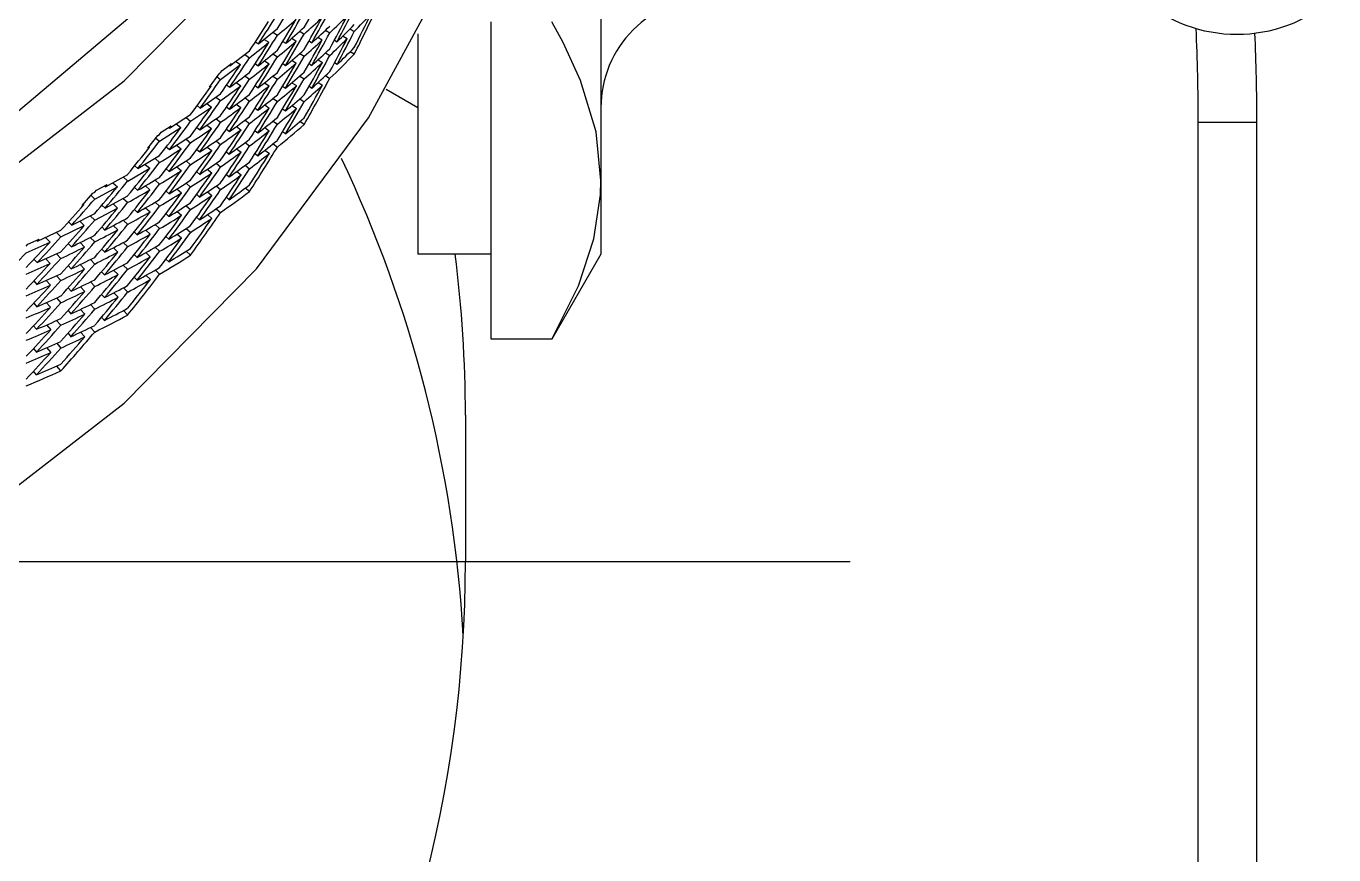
# Model space of a CAD drawing. Extents: x 0 to 420, y 0 to 297.
# Drawn here: x 361.456 to 362.447, y 255.875 to 256.504 of the extents above; entities that cross this region are included whole.
import ezdxf

# ---------------------------------------------------------------- set-up
doc = ezdxf.new("R2010")
doc.units = 0
doc.linetypes.add('DASHDOT', pattern=[18.5, 12, -3, 0.5, -3])
doc.layers.get('0').update_dxf_attribs({"linetype": 'CONTINUOUS'})

msp = doc.modelspace()

# ---------------------------------------------------------------- linework, layer by layer
at = {"color": 7}
for p, q in [((361.891602, 256.747528), (361.891602, 256.386688)), ((361.631958, 256.490173), (361.646301, 256.501862)), ((361.642883, 256.499023), (361.646301, 256.496796)), ((361.663239, 256.499817), (361.666595, 256.497711)), ((361.68277, 256.50061), (361.686035, 256.498627)), ((361.701447, 256.501617), (361.70459, 256.499725)), ((361.808258, 256.386688), (361.808258, 256.506958)), ((361.629669, 256.49173), (361.631958, 256.490173)), ((361.636322, 256.493683), (361.639801, 256.491425)), ((361.650421, 256.492126), (361.652588, 256.490662)), ((361.657135, 256.494537), (361.660553, 256.492371)), ((361.67038, 256.492523), (361.672485, 256.49115)), ((361.677032, 256.4953), (361.680359, 256.493256)), ((361.689575, 256.493103), (361.691589, 256.491821)), ((361.696045, 256.496185), (361.699219, 256.494293)), ((361.752686, 256.497742), (361.752686, 256.330872)), ((361.610352, 256.473602), (361.625183, 256.484863)), ((361.621704, 256.482178), (361.625183, 256.479767)), ((361.642883, 256.482605), (361.646301, 256.480316)), ((361.663269, 256.482971), (361.666595, 256.480804)), ((361.6828, 256.483459), (361.686035, 256.481415)), ((361.70459, 256.482391), (361.701477, 256.484314)), ((361.603271, 256.463318), (361.618347, 256.474518)), ((361.603271, 256.468414), (361.604431, 256.470093)), ((361.604431, 256.470093), (361.611542, 256.475311)), ((361.610352, 256.473602), (361.609802, 256.47403)), ((361.610352, 256.473602), (361.611542, 256.475311)), ((361.614838, 256.476929), (361.618347, 256.474518)), ((361.629547, 256.475281), (361.631805, 256.473694)), ((361.636475, 256.477417), (361.639954, 256.475128)), ((361.65033, 256.47525), (361.652496, 256.473755)), ((361.657257, 256.477783), (361.660614, 256.475586)), ((361.670349, 256.475342), (361.672424, 256.473938)), ((361.677124, 256.47821), (361.680389, 256.476135)), ((361.691559, 256.474518), (361.689575, 256.4758)), ((361.594879, 256.457336), (361.602081, 256.46756)), ((361.600525, 256.465302), (361.603271, 256.463318)), ((361.602081, 256.46756), (361.603271, 256.468414)), ((361.60788, 256.459045), (361.610199, 256.457336)), ((361.615021, 256.460876), (361.6185, 256.458405)), ((361.621735, 256.465942), (361.625183, 256.463501)), ((361.636627, 256.460815), (361.640045, 256.458466)), ((361.642914, 256.465851), (361.646301, 256.463531)), ((361.657349, 256.460785), (361.660675, 256.458557)), ((361.6633, 256.465881), (361.666595, 256.463684)), ((361.677185, 256.460999), (361.68042, 256.458862)), ((361.682831, 256.466217), (361.686035, 256.464111)), ((361.587799, 256.441528), (361.603271, 256.452301)), ((361.594879, 256.457336), (361.596069, 256.458191)), ((361.596069, 256.458191), (361.595673, 256.458466)), ((361.599762, 256.449829), (361.603271, 256.447235)), ((361.621765, 256.449341), (361.625183, 256.446838)), ((361.629456, 256.458557), (361.631683, 256.45694)), ((361.642975, 256.448883), (361.646301, 256.446503)), ((361.650269, 256.45816), (361.652435, 256.456635)), ((361.670319, 256.458069), (361.672394, 256.456635)), ((361.728729, 256.455811), (361.752686, 256.441986)), ((361.580536, 256.431549), (361.596252, 256.442261)), ((361.585449, 256.44339), (361.587799, 256.441528)), ((361.592712, 256.444916), (361.596252, 256.442261)), ((361.607788, 256.442444), (361.610046, 256.440704)), ((361.615173, 256.444427), (361.618622, 256.441925)), ((361.629395, 256.441559), (361.631592, 256.439911)), ((361.636749, 256.443939), (361.640137, 256.441528)), ((361.650269, 256.440918), (361.652374, 256.439392)), ((361.65744, 256.443604), (361.660736, 256.441345)), ((361.66333, 256.448669), (361.666595, 256.446411)), ((361.564636, 256.426331), (361.580536, 256.436646)), ((361.569641, 256.429535), (361.573181, 256.426727)), ((361.577026, 256.434326), (361.580536, 256.431549)), ((361.599792, 256.433411), (361.603271, 256.430756)), ((361.621796, 256.432465), (361.625183, 256.429932)), ((361.643005, 256.431732), (361.646301, 256.429321)), ((361.666595, 256.429108), (361.663391, 256.431396)), ((362.34436, 256.430817), (362.388824, 256.430817)), ((362.34436, 253.930832), (362.34436, 256.430817)), ((362.388824, 253.975281), (362.388824, 256.430817)), ((361.548065, 256.411041), (361.555786, 256.420807)), ((361.555786, 256.420807), (361.557037, 256.42157)), ((361.557037, 256.416504), (361.573181, 256.426727)), ((361.557037, 256.42157), (361.558289, 256.423187)), ((361.558289, 256.423187), (361.565887, 256.427979)), ((361.564636, 256.426331), (361.564056, 256.426819)), ((361.564636, 256.426331), (361.565887, 256.427979)), ((361.585327, 256.426941), (361.587616, 256.425079)), ((361.592896, 256.42865), (361.596405, 256.425964)), ((361.607697, 256.425568), (361.609924, 256.423798)), ((361.615295, 256.427673), (361.618713, 256.42511)), ((361.629333, 256.424377), (361.631531, 256.422729)), ((361.636841, 256.426849), (361.640167, 256.424408)), ((361.652344, 256.422058), (361.650238, 256.423615)), ((361.548065, 256.411041), (361.549347, 256.411804)), ((361.549347, 256.411804), (361.54895, 256.41214)), ((361.55423, 256.418823), (361.557037, 256.416504)), ((361.562103, 256.412079), (361.564453, 256.410065)), ((361.569855, 256.413452), (361.573364, 256.410614)), ((361.577057, 256.418091), (361.580536, 256.415283)), ((361.585205, 256.410187), (361.587494, 256.408295)), ((361.593048, 256.412018), (361.596497, 256.409302)), ((361.599823, 256.416687), (361.603271, 256.413971)), ((361.615387, 256.410675), (361.618805, 256.408081)), ((361.621826, 256.415405), (361.625183, 256.412811)), ((361.636902, 256.409607), (361.640198, 256.407135)), ((361.643036, 256.414459), (361.646301, 256.412018)), ((361.540527, 256.395691), (361.557037, 256.405487)), ((361.553558, 256.403381), (361.557037, 256.400391)), ((361.577087, 256.401489), (361.580536, 256.398621)), ((361.599884, 256.399689), (361.603271, 256.396942)), ((361.607635, 256.408478), (361.609863, 256.406677)), ((361.629333, 256.407104), (361.63147, 256.405426)), ((361.5159, 256.381958), (361.532806, 256.391266)), ((361.529327, 256.389313), (361.532806, 256.386169)), ((361.532806, 256.386169), (361.549561, 256.395905)), ((361.538147, 256.397827), (361.540527, 256.395691)), ((361.546051, 256.398895), (361.549561, 256.395905)), ((361.561981, 256.395477), (361.564301, 256.393433)), ((361.570007, 256.397003), (361.573486, 256.394104)), ((361.585144, 256.393219), (361.587402, 256.391296)), ((361.59317, 256.395142), (361.596588, 256.392365)), ((361.607605, 256.391266), (361.609802, 256.389435)), ((361.615479, 256.393494), (361.618835, 256.390869)), ((361.621887, 256.398193), (361.625183, 256.395569)), ((361.507843, 256.372589), (361.524994, 256.381805)), ((361.509155, 256.379211), (361.517242, 256.383514)), ((361.5159, 256.381958), (361.51535, 256.382507)), ((361.5159, 256.381958), (361.517242, 256.383514)), ((361.521484, 256.384979), (361.524994, 256.381805)), ((361.538025, 256.381409), (361.540344, 256.379242)), ((361.546234, 256.382629), (361.549713, 256.379578)), ((361.553589, 256.386963), (361.557037, 256.383942)), ((361.57016, 256.380249), (361.573608, 256.377319)), ((361.577118, 256.384644), (361.580536, 256.381714)), ((361.599915, 256.382538), (361.603271, 256.379761)), ((361.625183, 256.378235), (361.621918, 256.38089)), ((361.808258, 256.266418), (361.808258, 256.386688)), ((361.891602, 256.386688), (361.891602, 256.330872)), ((361.498352, 256.367706), (361.5065, 256.376984)), ((361.505035, 256.375275), (361.507843, 256.372589)), ((361.5065, 256.376984), (361.507843, 256.377686)), ((361.507843, 256.377686), (361.509155, 256.379211)), ((361.515686, 256.365692), (361.532806, 256.374969)), ((361.529358, 256.373077), (361.532806, 256.369873)), ((361.553619, 256.370209), (361.557037, 256.367157)), ((361.56189, 256.378601), (361.564178, 256.376556)), ((361.585114, 256.376038), (361.587341, 256.374084)), ((361.593262, 256.378021), (361.596649, 256.375214)), ((361.609772, 256.372101), (361.607605, 256.373962)), ((361.490356, 256.352814), (361.507843, 256.361603)), ((361.498352, 256.367706), (361.499695, 256.368408)), ((361.499695, 256.368408), (361.499298, 256.368774)), ((361.504425, 256.359833), (361.507843, 256.356506)), ((361.507843, 256.356506), (361.525177, 256.365692)), ((361.513336, 256.368011), (361.515686, 256.365692)), ((361.521698, 256.368896), (361.525177, 256.365692)), ((361.537903, 256.364685), (361.540222, 256.362488)), ((361.546387, 256.365997), (361.549835, 256.362915)), ((361.561829, 256.361542), (361.564087, 256.359436)), ((361.570282, 256.36322), (361.573669, 256.36026)), ((361.577179, 256.367554), (361.580536, 256.364594)), ((361.593353, 256.360809), (361.59668, 256.357941)), ((361.599945, 256.365265), (361.603271, 256.362457)), ((361.482178, 256.343811), (361.499908, 256.352478)), ((361.487976, 256.355286), (361.490356, 256.352814)), ((361.49646, 256.355835), (361.499908, 256.352478)), ((361.513214, 256.35141), (361.515533, 256.349091)), ((361.521881, 256.352417), (361.525299, 256.349182)), ((361.529388, 256.356476), (361.532806, 256.353241)), ((361.55368, 256.353241), (361.557037, 256.350128)), ((361.577209, 256.350342), (361.580536, 256.347351)), ((361.585083, 256.358795), (361.58728, 256.356812)), ((361.455841, 256.331818), (361.473938, 256.339935)), ((361.457245, 256.338318), (361.465729, 256.342133)), ((361.464355, 256.340637), (361.463806, 256.341248)), ((361.464355, 256.340637), (361.482178, 256.348877)), ((361.464355, 256.340637), (361.465729, 256.342133)), ((361.47052, 256.343445), (361.473938, 256.339935)), ((361.47879, 256.34729), (361.482178, 256.343811)), ((361.504456, 256.343414), (361.507843, 256.340027)), ((361.537842, 256.347687), (361.5401, 256.345459)), ((361.546509, 256.349091), (361.549927, 256.345978)), ((361.561798, 256.344299), (361.564026, 256.342194)), ((361.570374, 256.346039), (361.5737, 256.343048)), ((361.455841, 256.336884), (361.457245, 256.338318)), ((361.464142, 256.324402), (361.482178, 256.332611)), ((361.478851, 256.331055), (361.482178, 256.327515)), ((361.487823, 256.338867), (361.490173, 256.336395)), ((361.496674, 256.339539), (361.500061, 256.336121)), ((361.513123, 256.334564), (361.515411, 256.332184)), ((361.522034, 256.335663), (361.525421, 256.332367)), ((361.529449, 256.3396), (361.532806, 256.336334)), ((361.537781, 256.330536), (361.540039, 256.328278)), ((361.546631, 256.332001), (361.549957, 256.328827)), ((361.553711, 256.33606), (361.557037, 256.332947)), ((361.580536, 256.330017), (361.577271, 256.333038)), ((361.808258, 256.330872), (361.752686, 256.330872)), ((361.891602, 256.330872), (361.85437, 256.266418)), ((361.455841, 256.315704), (361.474121, 256.323792)), ((361.461792, 256.327026), (361.464142, 256.324402)), ((361.470764, 256.327362), (361.474121, 256.323792)), ((361.487701, 256.322144), (361.490021, 256.319641)), ((361.496826, 256.322906), (361.500183, 256.319458)), ((361.504517, 256.32666), (361.507843, 256.323242)), ((361.52948, 256.32251), (361.532806, 256.319214)), ((361.563995, 256.32486), (361.561798, 256.326996)), ((361.46167, 256.310455), (361.463959, 256.3078)), ((361.470947, 256.310883), (361.474274, 256.307281)), ((361.478882, 256.314453), (361.482178, 256.310883)), ((361.513062, 256.317474), (361.51532, 256.315094)), ((361.522156, 256.318634), (361.525482, 256.315308)), ((361.53775, 256.313263), (361.539978, 256.310974)), ((361.546692, 256.314758), (361.549988, 256.311554)), ((361.553772, 256.318817), (361.557037, 256.315643)), ((361.48764, 256.305176), (361.489899, 256.302643)), ((361.496979, 256.306), (361.500275, 256.302521)), ((361.504547, 256.309692), (361.507843, 256.306244)), ((361.513031, 256.300262), (361.515259, 256.297852)), ((361.522247, 256.301453), (361.525543, 256.298096)), ((361.529541, 256.305298), (361.532806, 256.301971)), ((361.461548, 256.293579), (361.463837, 256.290924)), ((361.4711, 256.294098), (361.474365, 256.290466)), ((361.478912, 256.297577), (361.482178, 256.293976)), ((361.504608, 256.292511), (361.507843, 256.289032)), ((361.478973, 256.280487), (361.482178, 256.276855)), ((361.487579, 256.287994), (361.489838, 256.285461)), ((361.49707, 256.288879), (361.500336, 256.28537)), ((361.515228, 256.280518), (361.513, 256.282959)), ((361.532806, 256.284637), (361.529572, 256.287994)), ((361.461487, 256.27652), (361.463745, 256.273834)), ((361.471222, 256.277069), (361.474457, 256.273407)), ((361.487579, 256.270752), (361.489777, 256.268158)), ((361.497162, 256.271637), (361.500366, 256.268097)), ((361.504639, 256.275238), (361.507843, 256.271729)), ((361.479034, 256.263275), (361.482178, 256.259583)), ((361.85437, 256.266418), (361.808258, 256.266418)), ((361.461456, 256.259308), (361.463654, 256.256592)), ((361.471344, 256.259888), (361.474518, 256.256165)), ((361.463623, 256.239258), (361.461456, 256.242004)), ((361.482178, 256.242279), (361.479065, 256.245972)), ((361.788818, 256.208618), (361.788818, 256.097504))]:
    msp.add_line(p, q, dxfattribs=at)
at = {"color": 7, "linetype": 'DASHDOT'}
msp.add_line((362.080475, 256.097504), (359.552704, 256.097504), dxfattribs=at)
at = {"color": 7}
for points in [[(361.441895, 256.432678), (361.541077, 256.516388), (361.628357, 256.611664), (361.702332, 256.716919), (361.761658, 256.830475), (361.805603, 256.950409), (361.833191, 257.074768), (361.844177, 257.201569), (361.838257, 257.328644), (361.815552, 257.453949), (361.776428, 257.575409), (361.721619, 257.691071), (361.651917, 257.798981), (361.56842, 257.89743), (361.472656, 257.984711), (361.36615, 258.059479)], [(360.310486, 256.318573), (360.44281, 256.259827), (360.582214, 256.219208), (360.726074, 256.19751), (360.871643, 256.19516), (361.016174, 256.212158), (361.156921, 256.248199), (361.291199, 256.302643), (361.416443, 256.37439), (361.530212, 256.462128), (361.630493, 256.564117), (361.715271, 256.678497), (361.782898, 256.803009), (361.832153, 256.935394), (361.862122, 257.073029), (361.872131, 257.213318)], [(360.310486, 256.074127), (360.44281, 256.015381), (360.582214, 255.974762), (360.726074, 255.953064), (360.871643, 255.950714), (361.016174, 255.967712), (361.156921, 256.003754), (361.291199, 256.058197), (361.416443, 256.129944), (361.530212, 256.217682), (361.630493, 256.319672), (361.715271, 256.434052), (361.782898, 256.558563), (361.832153, 256.690948), (361.862122, 256.828583), (361.872131, 256.968872)], [(361.891602, 256.386688), (361.887878, 256.423462), (361.876129, 256.462555), (361.862946, 256.491333), (361.85437, 256.506958)], [(361.85437, 256.266418), (361.874451, 256.306671), (361.8862, 256.342377), (361.891266, 256.375763), (361.891602, 256.386688)]]:
    msp.add_lwpolyline(points, dxfattribs=at)
for centre, radius, start, end in [((360.314209, 257.323273), 1.564995, 328.340834, 329.329148), ((360.310669, 257.284546), 1.565144, 330.034157, 331.04525), ((360.323975, 257.179016), 1.546392, 333.225042, 334.716081), ((361.974915, 256.441986), 0.083333, 90.000003, 180.000005), ((362.373657, 256.608643), 0.111111, 228.590384, 311.409621), ((360.317749, 257.337128), 1.563486, 327.199581, 328.184255), ((360.313385, 257.303131), 1.563763, 328.47129, 329.474662), ((361.161285, 257.07782), 0.756868, 309.853277, 311.259715), ((360.312439, 257.298615), 1.564883, 328.914884, 329.922169), ((360.312988, 257.26358), 1.561097, 330.121256, 331.145097), ((361.188995, 257.03479), 0.71871, 311.645553, 313.122055), ((360.311493, 257.259338), 1.56283, 330.558572, 331.584567), ((361.213654, 256.994659), 0.684981, 313.599055, 315.139184), ((360.316956, 257.223572), 1.554872, 331.702928, 332.74365), ((360.314911, 257.219574), 1.557197, 332.138373, 333.179597), ((360.325317, 257.183441), 1.544893, 333.224583, 334.278921), ((361.235016, 256.957764), 0.655987, 315.711438, 317.30708), ((360.318146, 257.34198), 1.563012, 326.744909, 327.723699), ((361.178314, 257.05188), 0.734769, 310.201077, 311.645594), ((360.315735, 257.237823), 1.556961, 330.619088, 331.65561), ((361.203583, 257.010315), 0.699586, 312.086944, 313.599055), ((360.322296, 257.197571), 1.548449, 332.163345, 333.213287), ((361.225739, 256.971924), 0.66895, 314.139036, 315.711339), ((360.816559, 256.430817), 1.52782, 0.000012, 2.667152), ((360.816315, 256.430817), 1.572497, 0.000183, 2.463486), ((361.145172, 257.097351), 0.782182, 307.856396, 309.225542), ((360.31662, 257.321777), 1.562167, 326.894937, 327.889945), ((360.315704, 257.317291), 1.563233, 327.341386, 328.340871), ((361.173645, 257.052246), 0.741962, 309.57216, 311.012842), ((360.314972, 257.282043), 1.560176, 328.575621, 329.592753), ((360.313538, 257.277832), 1.561853, 329.01441, 330.034198), ((361.19928, 257.009949), 0.705965, 311.449724, 312.95629), ((360.317719, 257.241791), 1.554698, 330.183455, 331.218986), ((361.221802, 256.970825), 0.67455, 313.488765, 315.054005), ((360.324738, 257.201385), 1.545709, 331.72664, 332.77714), ((360.319489, 257.335999), 1.561388, 325.753899, 326.744943), ((360.31604, 257.296417), 1.560641, 327.458339, 328.471331), ((361.162933, 257.070282), 0.758773, 308.164496, 309.572218), ((360.317017, 257.256165), 1.556462, 329.090057, 330.121296), ((361.189026, 257.026611), 0.721433, 309.972518, 311.449745), ((360.322327, 257.215607), 1.548763, 330.656865, 331.702972), ((361.212219, 256.985992), 0.68845, 311.948557, 313.488748), ((361.230408, 256.945435), 0.662756, 313.43051, 315.681648), ((361.232269, 256.948639), 0.660114, 314.089476, 315.684496), ((360.320343, 257.340515), 1.560369, 325.304135, 326.290127), ((361.147522, 257.090118), 0.78388, 306.17227, 307.542979), ((361.158203, 257.071136), 0.766383, 307.542907, 308.947423), ((360.317444, 257.300629), 1.559014, 327.017662, 328.027475), ((361.174316, 257.044373), 0.744502, 307.902531, 309.344274), ((360.318909, 257.260132), 1.554255, 328.653847, 329.683615), ((361.184631, 257.026703), 0.728226, 309.344237, 310.816436), ((361.198395, 257.001556), 0.709266, 309.801586, 311.308599), ((361.20816, 256.985352), 0.694461, 311.308599, 312.842164), ((360.324768, 257.21933), 1.545986, 330.220795, 331.26705), ((361.219482, 256.961975), 0.67858, 311.86847, 313.433375), ((360.323822, 257.354767), 1.559369, 324.151482, 325.133424), ((360.319092, 257.315094), 1.5592, 325.889383, 326.894978), ((360.318787, 257.274628), 1.555707, 327.550284, 328.575662), ((360.322845, 257.233765), 1.548762, 329.141779, 330.183496), ((361.215698, 256.961029), 0.684197, 311.223495, 312.780843), ((360.332733, 257.191956), 1.536592, 330.233817, 331.727248), ((360.334198, 257.196228), 1.534913, 330.233301, 331.289419), ((360.324615, 257.359283), 1.55839, 323.69792, 324.674204), ((360.320404, 257.319275), 1.557616, 325.446394, 326.44828), ((361.142761, 257.091461), 0.791899, 305.557368, 306.925554), ((361.159546, 257.063568), 0.768727, 305.876837, 307.282722), ((360.320618, 257.278564), 1.553547, 327.113093, 328.136515), ((361.169861, 257.044952), 0.751702, 307.28267, 308.719961), ((361.184357, 257.018585), 0.731347, 307.698537, 309.171559), ((361.194244, 257.001343), 0.715683, 309.171546, 310.672411), ((360.325195, 257.237457), 1.546044, 328.705999, 329.747395), ((361.206421, 256.976715), 0.698292, 309.689684, 311.22342), ((360.323944, 257.338013), 1.555992, 323.860834, 324.854162), ((360.322662, 257.333801), 1.55754, 324.306582, 325.304172), ((361.155029, 257.064636), 0.776326, 305.2648, 306.666871), ((360.322815, 257.297119), 1.552581, 325.560182, 326.576678), ((360.321045, 257.293213), 1.5547, 325.998751, 327.017706), ((361.180145, 257.01886), 0.738163, 307.077932, 308.54535), ((360.326111, 257.255707), 1.545809, 327.181245, 328.217217), ((360.323853, 257.252045), 1.548477, 327.617117, 328.653892), ((361.202515, 256.976288), 0.704354, 309.055593, 310.582116), ((360.33371, 257.214172), 1.535654, 328.732111, 329.784145), ((360.331024, 257.210663), 1.538767, 329.169503, 330.220799), ((360.326813, 257.3526), 1.555676, 322.708987, 323.697958), ((360.323853, 257.311829), 1.553447, 324.434488, 325.446435), ((361.144806, 257.084167), 0.794032, 303.89502, 305.264869), ((360.325348, 257.270447), 1.547919, 326.081871, 327.113138), ((361.170227, 257.037079), 0.754631, 305.639494, 307.077966), ((360.331207, 257.228729), 1.539006, 327.658825, 328.706044), ((361.193085, 256.992981), 0.719338, 307.554143, 309.055589), ((361.211273, 256.949341), 0.691364, 308.994446, 311.19209), ((361.213135, 256.95224), 0.688488, 309.637692, 311.194993), ((360.328003, 257.35675), 1.554156, 322.260008, 323.244146), ((361.130249, 257.106079), 0.820337, 301.956451, 303.290254), ((361.14032, 257.085693), 0.802022, 303.290176, 304.656879), ((360.325562, 257.315704), 1.551361, 323.994122, 325.003094), ((361.156097, 257.057007), 0.77905, 303.624267, 305.027837), ((360.327515, 257.274078), 1.545292, 325.645515, 326.675497), ((361.165985, 257.037842), 0.761838, 305.027789, 306.461238), ((360.333893, 257.232117), 1.535845, 327.222165, 328.269718), ((361.189117, 256.993011), 0.725792, 306.930458, 308.425204), ((360.332672, 257.375549), 1.552126, 320.642971, 321.617253), ((360.331512, 257.371399), 1.553627, 321.095663, 322.075375), ((360.328827, 257.334381), 1.549895, 322.413906, 323.414778), ((361.125793, 257.108063), 0.828707, 301.358093, 302.68946), ((360.327179, 257.330536), 1.551954, 322.856509, 323.860875), ((361.151855, 257.058197), 0.78664, 303.020858, 304.420036), ((360.329468, 257.292511), 1.544499, 324.097777, 325.121212), ((360.327332, 257.28891), 1.547092, 324.535028, 325.560229), ((360.331909, 257.246887), 1.538917, 326.138685, 327.181293), ((361.179596, 257.010742), 0.741627, 305.462087, 306.930472), ((360.342407, 257.203796), 1.525475, 327.23644, 328.732781), ((361.200439, 256.967743), 0.708527, 307.470603, 308.997386), ((360.331116, 257.349274), 1.550231, 321.263856, 322.260053), ((361.14212, 257.078308), 0.804528, 301.652406, 303.020923), ((361.166077, 257.029938), 0.765099, 303.413553, 304.848343), ((361.175568, 257.0112), 0.748465, 304.848312, 306.31055), ((360.334503, 257.250244), 1.535803, 325.702407, 326.744874), ((361.187622, 256.98465), 0.729741, 305.345987, 306.841485), ((360.343964, 257.207886), 1.523615, 327.235859, 328.294125), ((361.196716, 256.967468), 0.714591, 306.841546, 308.360669), ((360.816589, 255.986389), 0.972222, 3.276039, 25.395991), ((360.332703, 257.353088), 1.54819, 320.818575, 321.810729), ((361.137878, 257.079956), 0.812489, 301.056649, 302.421437), ((360.33194, 257.311035), 1.543435, 322.537031, 323.553352), ((360.329895, 257.307495), 1.546003, 322.975587, 323.994166), ((361.162048, 257.030853), 0.772313, 302.809132, 304.23836), ((360.335632, 257.268494), 1.535455, 324.171819, 325.208652), ((360.333099, 257.265167), 1.538533, 324.608108, 325.645552), ((360.343628, 257.2258), 1.524229, 325.730885, 326.784841), ((361.183838, 256.984833), 0.736232, 304.727852, 306.216113), ((360.340729, 257.222656), 1.527716, 326.169134, 327.222168), ((360.337189, 257.371796), 1.546259, 319.207153, 320.189973), ((360.335632, 257.368011), 1.548292, 319.655589, 320.643012), ((360.334991, 257.32959), 1.542104, 320.962279, 321.970914), ((361.124176, 257.102997), 0.839302, 299.134436, 300.464888), ((360.332977, 257.326111), 1.544655, 321.402557, 322.413951), ((361.128357, 257.100891), 0.830981, 299.723246, 301.056724), ((360.334839, 257.283539), 1.537863, 323.06608, 324.097824), ((361.152649, 257.050537), 0.789685, 301.408308, 302.809177), ((360.341095, 257.240662), 1.527827, 324.653703, 325.702448), ((361.174744, 257.003052), 0.752215, 303.26447, 304.727862), ((361.194397, 256.958923), 0.718954, 305.29206, 306.81178), ((360.34079, 257.38678), 1.546156, 318.030776, 319.008811), ((360.3367, 257.344757), 1.543056, 319.814961, 320.81862), ((361.139404, 257.072449), 0.815308, 299.445886, 300.812688), ((360.33728, 257.286804), 1.534811, 322.629375, 323.660037), ((361.148651, 257.05188), 0.797264, 300.812627, 302.20856), ((361.161865, 257.022888), 0.775848, 301.225949, 302.656717), ((361.170929, 257.003693), 0.759075, 302.656696, 304.113415), ((360.343994, 257.243713), 1.524281, 324.216267, 325.265537), ((361.192566, 256.956329), 0.722048, 304.664437, 306.80886), ((360.342285, 257.390533), 1.544121, 317.578692, 318.551537), ((360.338654, 257.348206), 1.540512, 319.372522, 320.372899), ((361.135468, 257.074249), 0.823241, 298.858284, 300.220812), ((360.339508, 257.305176), 1.533878, 321.074059, 322.097993), ((360.337128, 257.301971), 1.536911, 321.51158, 322.537078), ((361.158081, 257.023956), 0.783068, 300.627959, 302.052655), ((360.344818, 257.26178), 1.524085, 322.690949, 323.734943), ((360.34198, 257.258789), 1.527598, 323.127924, 324.171857), ((360.352905, 257.214386), 1.512984, 324.231781, 325.731616), ((361.182068, 256.976532), 0.740455, 303.178236, 304.667401), ((360.342926, 257.366821), 1.538669, 317.766782, 318.758317), ((360.341003, 257.363434), 1.541214, 318.211847, 319.207197), ((360.339966, 257.320465), 1.535684, 319.943608, 320.962324), ((361.126465, 257.095673), 0.841883, 297.525592, 298.858353), ((360.343445, 257.277008), 1.52706, 321.590824, 322.629419), ((361.14917, 257.044098), 0.800574, 299.230161, 300.627993), ((361.16983, 256.995514), 0.76305, 301.106653, 302.564769), ((361.178497, 256.976837), 0.746931, 302.564809, 304.046322), ((360.354584, 257.218292), 1.510944, 324.231139, 325.291967), ((360.347839, 257.385406), 1.536585, 316.144103, 317.126199), ((360.345978, 257.38208), 1.539142, 316.592273, 317.578733), ((360.343445, 257.338989), 1.534185, 318.361169, 319.37257), ((361.113922, 257.120056), 0.869318, 295.646566, 296.945442), ((361.122589, 257.0979), 0.850155, 296.94536, 298.274549), ((360.342316, 257.323608), 1.532659, 319.504847, 320.521513), ((361.136719, 257.06662), 0.826313, 297.276604, 298.641378), ((361.145416, 257.045593), 0.808142, 298.641323, 300.033719), ((360.346191, 257.279938), 1.523568, 321.153904, 322.192092), ((360.354431, 257.236145), 1.511376, 322.72177, 323.778096), ((361.166229, 256.996307), 0.769931, 300.504059, 301.954997), ((360.351318, 257.233337), 1.515238, 323.161057, 324.216277), ((360.351593, 257.400696), 1.536858, 314.955316, 315.932299), ((360.345703, 257.342072), 1.53116, 317.920745, 318.929591), ((361.110138, 257.122711), 0.877916, 295.072953, 296.368995), ((361.133057, 257.068542), 0.834218, 296.696249, 298.056249), ((360.348145, 257.298157), 1.522742, 319.604106, 320.635953), ((360.345459, 257.295288), 1.526221, 320.041372, 321.074103), ((360.351898, 257.251282), 1.515167, 321.640251, 322.690993), ((361.157654, 257.01593), 0.786821, 299.077602, 300.504087), ((361.174744, 256.966187), 0.754567, 300.438947, 302.531164), ((361.176483, 256.968475), 0.751272, 301.05126, 302.53406), ((360.816589, 256.208618), 0.972222, 0, 7.223892), ((360.349762, 257.360535), 1.529385, 316.320749, 317.321228), ((360.347534, 257.357544), 1.53242, 316.763297, 317.766826), ((360.348053, 257.313629), 1.525088, 318.478556, 319.504894), ((361.124634, 257.090393), 0.852981, 295.364588, 296.696318), ((361.145691, 257.03772), 0.811658, 297.090693, 298.48524), ((361.154083, 257.017151), 0.794046, 298.485206, 299.90512), ((360.355011, 257.253967), 1.511232, 321.201841, 322.253308), ((361.164825, 256.988098), 0.774113, 298.989383, 300.441905), ((360.351288, 257.33197), 1.523664, 316.901359, 317.920789), ((361.112976, 257.115295), 0.880484, 293.493219, 294.792075), ((361.121033, 257.092712), 0.861207, 294.792006, 296.119652), ((360.350677, 257.316406), 1.52161, 318.040519, 319.065508), ((361.134033, 257.06076), 0.837487, 295.145407, 296.507893), ((360.356079, 257.271912), 1.510826, 319.670298, 320.716321), ((361.142212, 257.039337), 0.819216, 296.507846, 297.896464), ((360.353058, 257.269318), 1.514741, 320.108181, 321.153948), ((360.364197, 257.223572), 1.499065, 321.218589, 322.722566), ((360.365967, 257.227295), 1.496845, 321.217879, 322.281735), ((361.161469, 256.988983), 0.780963, 298.391127, 299.836081), ((361.109497, 257.118011), 0.889016, 292.927665, 294.223161), ((360.353851, 257.334686), 1.520179, 316.462137, 317.47973), ((360.357727, 257.289917), 1.510084, 318.126094, 319.166172), ((361.130646, 257.062775), 0.845363, 294.571432, 295.928659), ((360.354797, 257.287384), 1.513991, 318.563865, 319.604147), ((360.362762, 257.242645), 1.501276, 320.143964, 321.201851), ((361.153381, 257.009033), 0.797955, 296.969122, 298.391093), ((361.119537, 257.087433), 0.872399, 292.675208, 294.001098), ((360.360016, 257.307953), 1.509016, 316.568207, 317.601823), ((360.357147, 257.305511), 1.512926, 317.006285, 318.04057), ((361.122803, 257.085022), 0.864219, 293.241034, 294.571494), ((361.142181, 257.031311), 0.822881, 294.990478, 296.381521), ((360.366028, 257.245026), 1.497039, 319.703428, 320.762623), ((361.150055, 257.010376), 0.805187, 296.381494, 297.796429), ((361.131378, 257.05481), 0.848771, 293.052835, 294.412828), ((361.138947, 257.03302), 0.830428, 294.412787, 295.797444), ((360.366852, 257.262695), 1.496643, 318.177478, 319.23166), ((360.363586, 257.260437), 1.500964, 318.617072, 319.670339), ((361.158203, 256.978668), 0.788666, 296.3152, 298.356791), ((361.159821, 256.980682), 0.78519, 296.912685, 298.359646), ((361.128235, 257.056946), 0.85662, 292.484386, 293.838662), ((360.368225, 257.280457), 1.495967, 316.63895, 317.687569), ((360.365051, 257.27829), 1.500283, 317.077978, 318.126142), ((360.376221, 257.231262), 1.483667, 318.195434, 319.704292), ((361.149048, 257.002167), 0.809236, 294.900907, 296.318123), ((361.138672, 257.024841), 0.834182, 292.92981, 294.317192), ((360.378021, 257.234772), 1.481268, 318.194659, 319.262064), ((361.145996, 257.003571), 0.816418, 294.317213, 295.727018), ((361.135681, 257.026703), 0.84172, 292.356463, 293.736995), ((360.378357, 257.252319), 1.481165, 316.674358, 317.736975), ((360.374939, 257.250336), 1.485774, 317.116377, 318.177485), ((361.14328, 256.993439), 0.82408, 292.289452, 294.282447), ((361.144745, 256.995178), 0.820442, 292.872716, 294.285241), ((360.816589, 256.097504), 0.972222, 179.999995, 360)]:
    msp.add_arc(centre, radius, start, end, dxfattribs=at)

doc.saveas('drawing.dxf')
